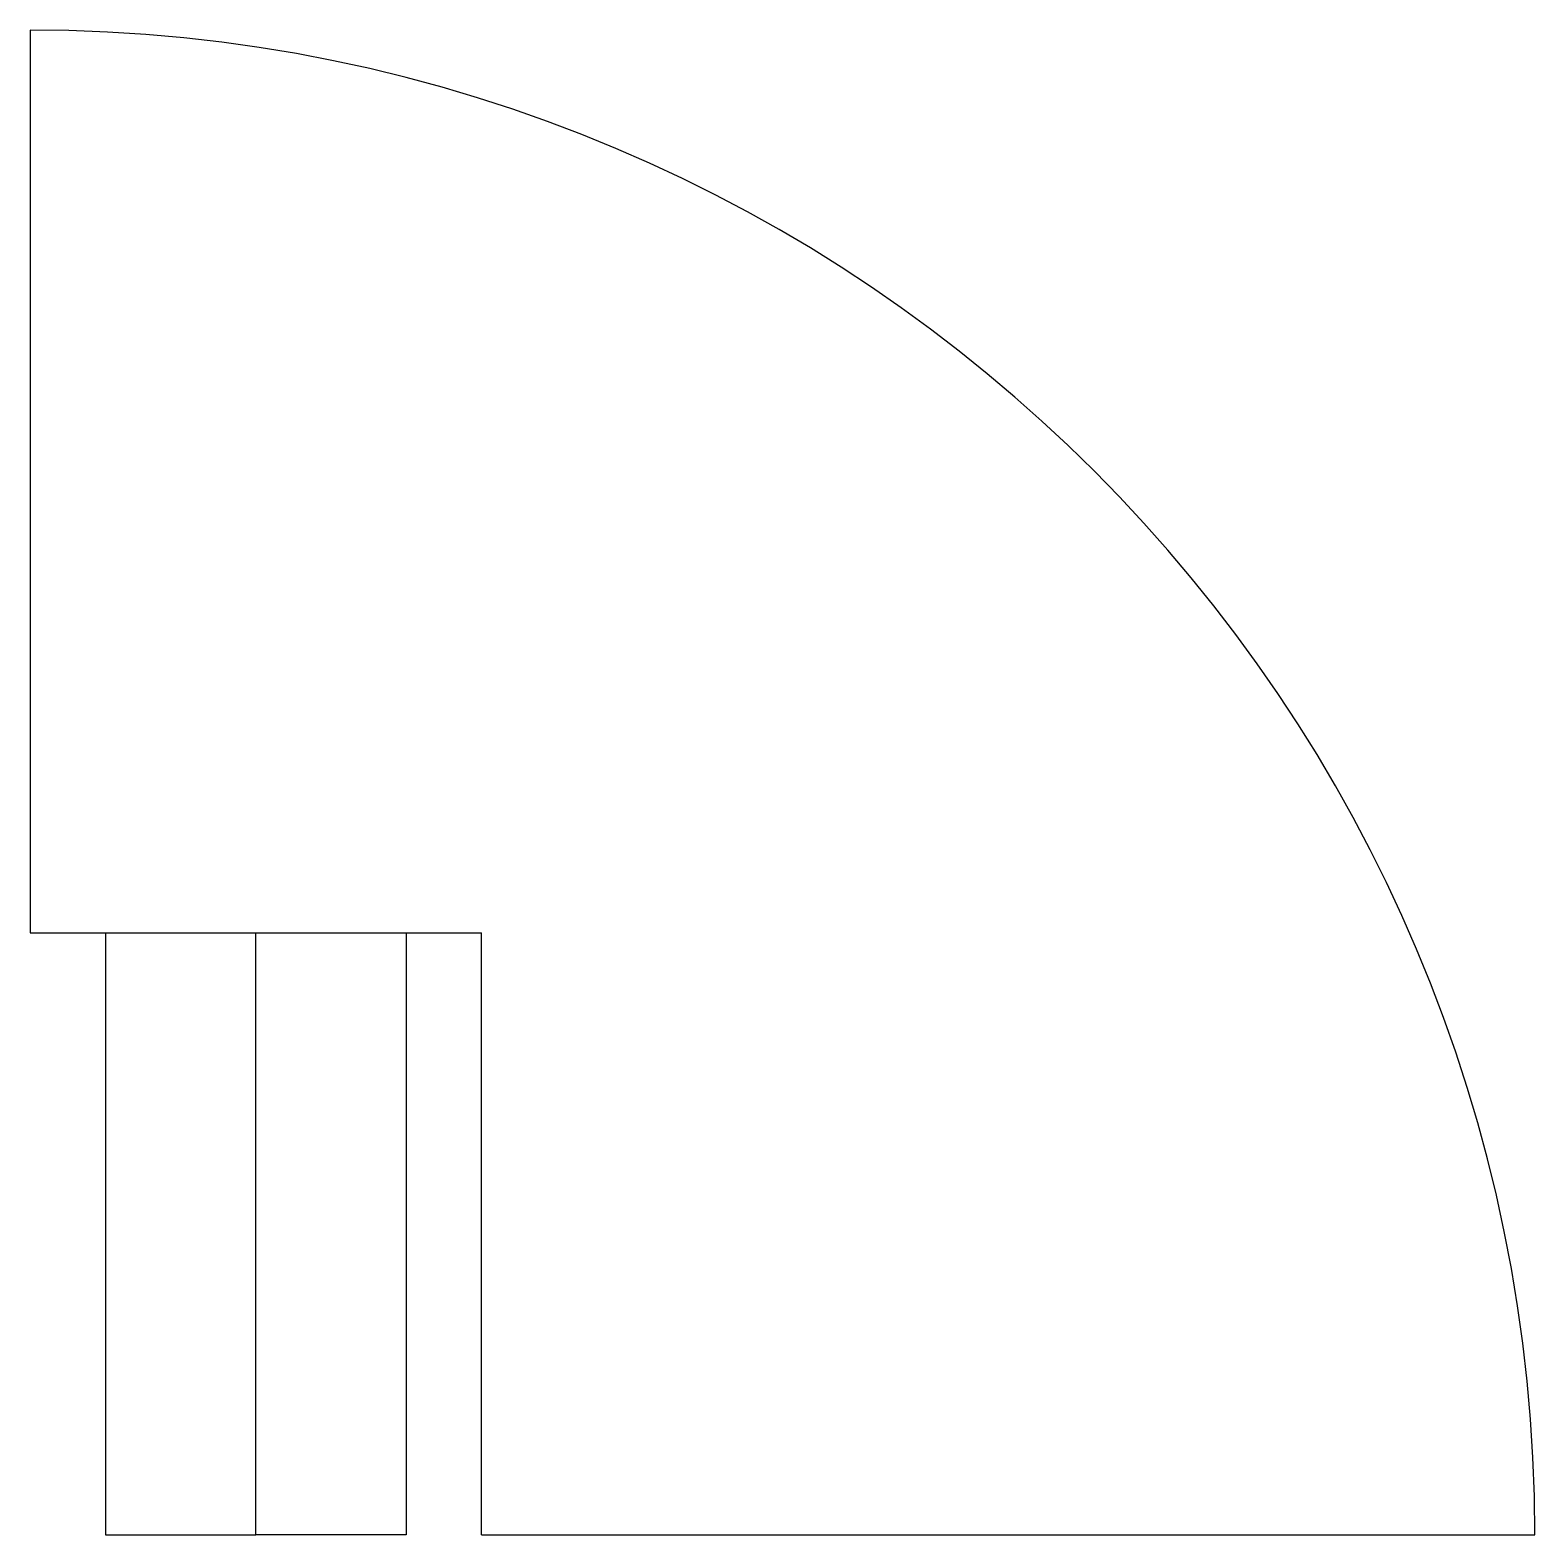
# Model space of a CAD drawing. Extents: x 0 to 0.2, y 0 to 0.2.
import ezdxf

# ---------------------------------------------------------------- set-up
doc = ezdxf.new("R2010")
doc.units = 0
doc.layers.add('default', color=7, linetype='CONTINUOUS')

msp = doc.modelspace()

# ---------------------------------------------------------------- linework, layer by layer
at = {"layer": 'default'}
for p, q in [((0, 0.2), (0, 0.08)), ((0, 0.08), (0.01, 0.08)), ((0.01, 0.08), (0.01, 0)), ((0.01, 0.08), (0.03, 0.08)), ((0.03, 0), (0.03, 0.08)), ((0.03, 0.08), (0.05, 0.08)), ((0.05, 0.08), (0.05, 0)), ((0.05, 0.08), (0.06, 0.08)), ((0.06, 0), (0.06, 0.08)), ((0.01, 0), (0.03, 0)), ((0.05, 0), (0.03, 0)), ((0.06, 0), (0.2, 0))]:
    msp.add_line(p, q, dxfattribs=at)
msp.add_arc((0, 0), 0.2, 0, 90, dxfattribs=at)

doc.saveas('drawing.dxf')
